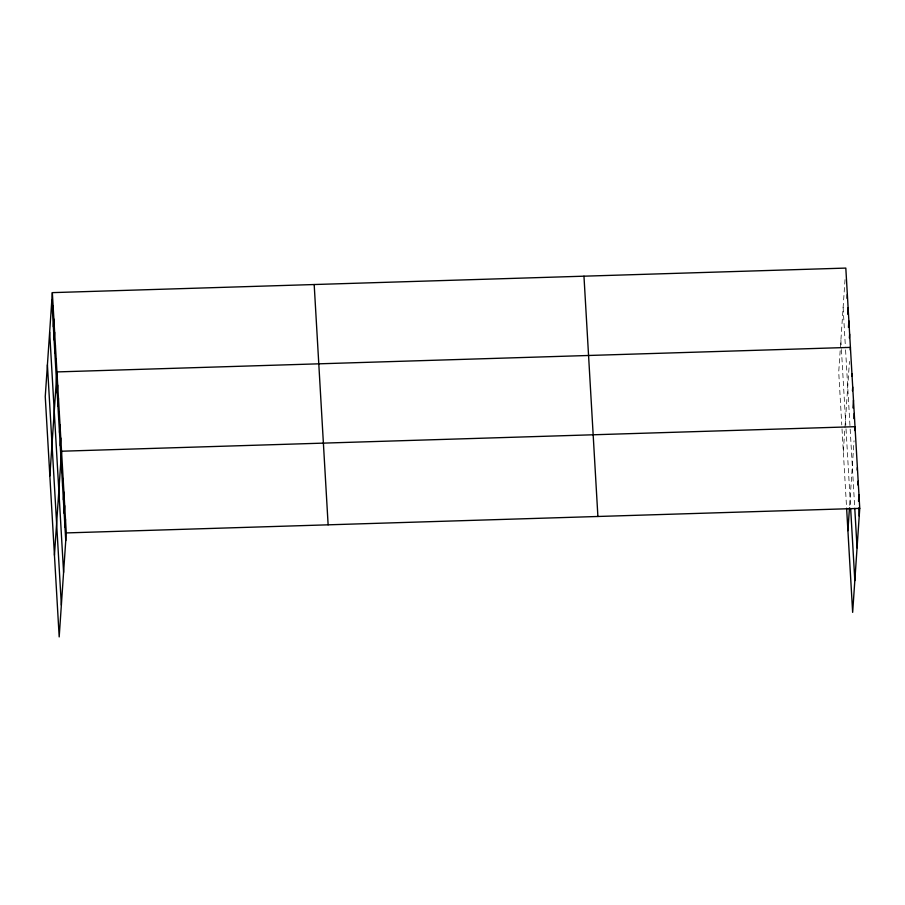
<?xml version="1.0" encoding="UTF-8"?>
<svg xmlns="http://www.w3.org/2000/svg" width="905" height="905" viewBox="0 0 905 905"><rect width="100%" height="100%" fill="white"/><g stroke="black" fill="none" stroke-linecap="round" stroke-linejoin="round"><path stroke-width="0.68" stroke-dasharray="4.53 3.39" d="M845.021 279.6L838.72 372.079L841.786 424.943M843.324 451.38L849.456 361.446M849.659 505.25L854.049 440.735M843.121 307.564L845.417 347.215M845.575 349.862L850.021 426.515M850.168 429.151L854.693 507.015M840.892 340.303L841.345 348.233M841.424 349.556L845.949 427.533M846.028 428.857L850.564 507.072M842.012 428.902L846.537 506.879"/><path stroke-width="1.36" d="M52.343 292.632L45.25 396.616L59.187 636.916L66.28 532.921L52.343 292.632L845.813 268.084L859.75 508.384L852.657 612.368L846.616 508.203M52.581 313.549L53.101 305.845M53.35 326.762L53.87 319.058M54.119 339.986L54.639 332.271M54.877 353.199L55.409 345.495M55.646 366.412L56.178 358.708M49.854 475.917L56.936 371.921L850.406 347.384L850.236 349.952M57.185 392.849L57.705 385.145M57.943 406.062L58.474 398.358M58.712 419.275L59.244 411.571M59.481 432.5L60.002 424.784M60.25 445.713L60.771 438.009M54.447 555.218L61.54 451.222L855.01 426.685L854.75 430.531M61.8 472.546L62.332 464.842M62.592 486.166L63.124 478.451M63.384 499.775L63.904 492.071M64.176 513.395L64.696 505.691M64.968 527.015L65.488 519.3M847.08 298.367L847.34 294.521M847.668 314.159L848.109 307.734M848.438 327.372L848.879 320.947M849.376 338.018L849.648 334.171M851.763 376.378L851.944 373.81M852.442 390.881L852.714 387.035M852.951 407.951L853.472 400.248M853.89 418.596L854.241 413.461M847.917 530.669L849.478 507.796M857.205 470.102L857.386 467.534M857.906 485.001L858.166 481.143M858.517 501.189L858.958 494.764M66.28 532.921L859.75 508.384M858.755 507.92L859.23 516.088M854.773 508.372L857.058 547.864M850.643 508.429L854.829 580.603M583.963 276.183L597.9 516.484M314.182 284.532L328.13 524.821M51.811 300.336L65.76 540.624M49.651 332.112L63.588 572.401M47.411 364.851L61.359 605.14"/></g></svg>
